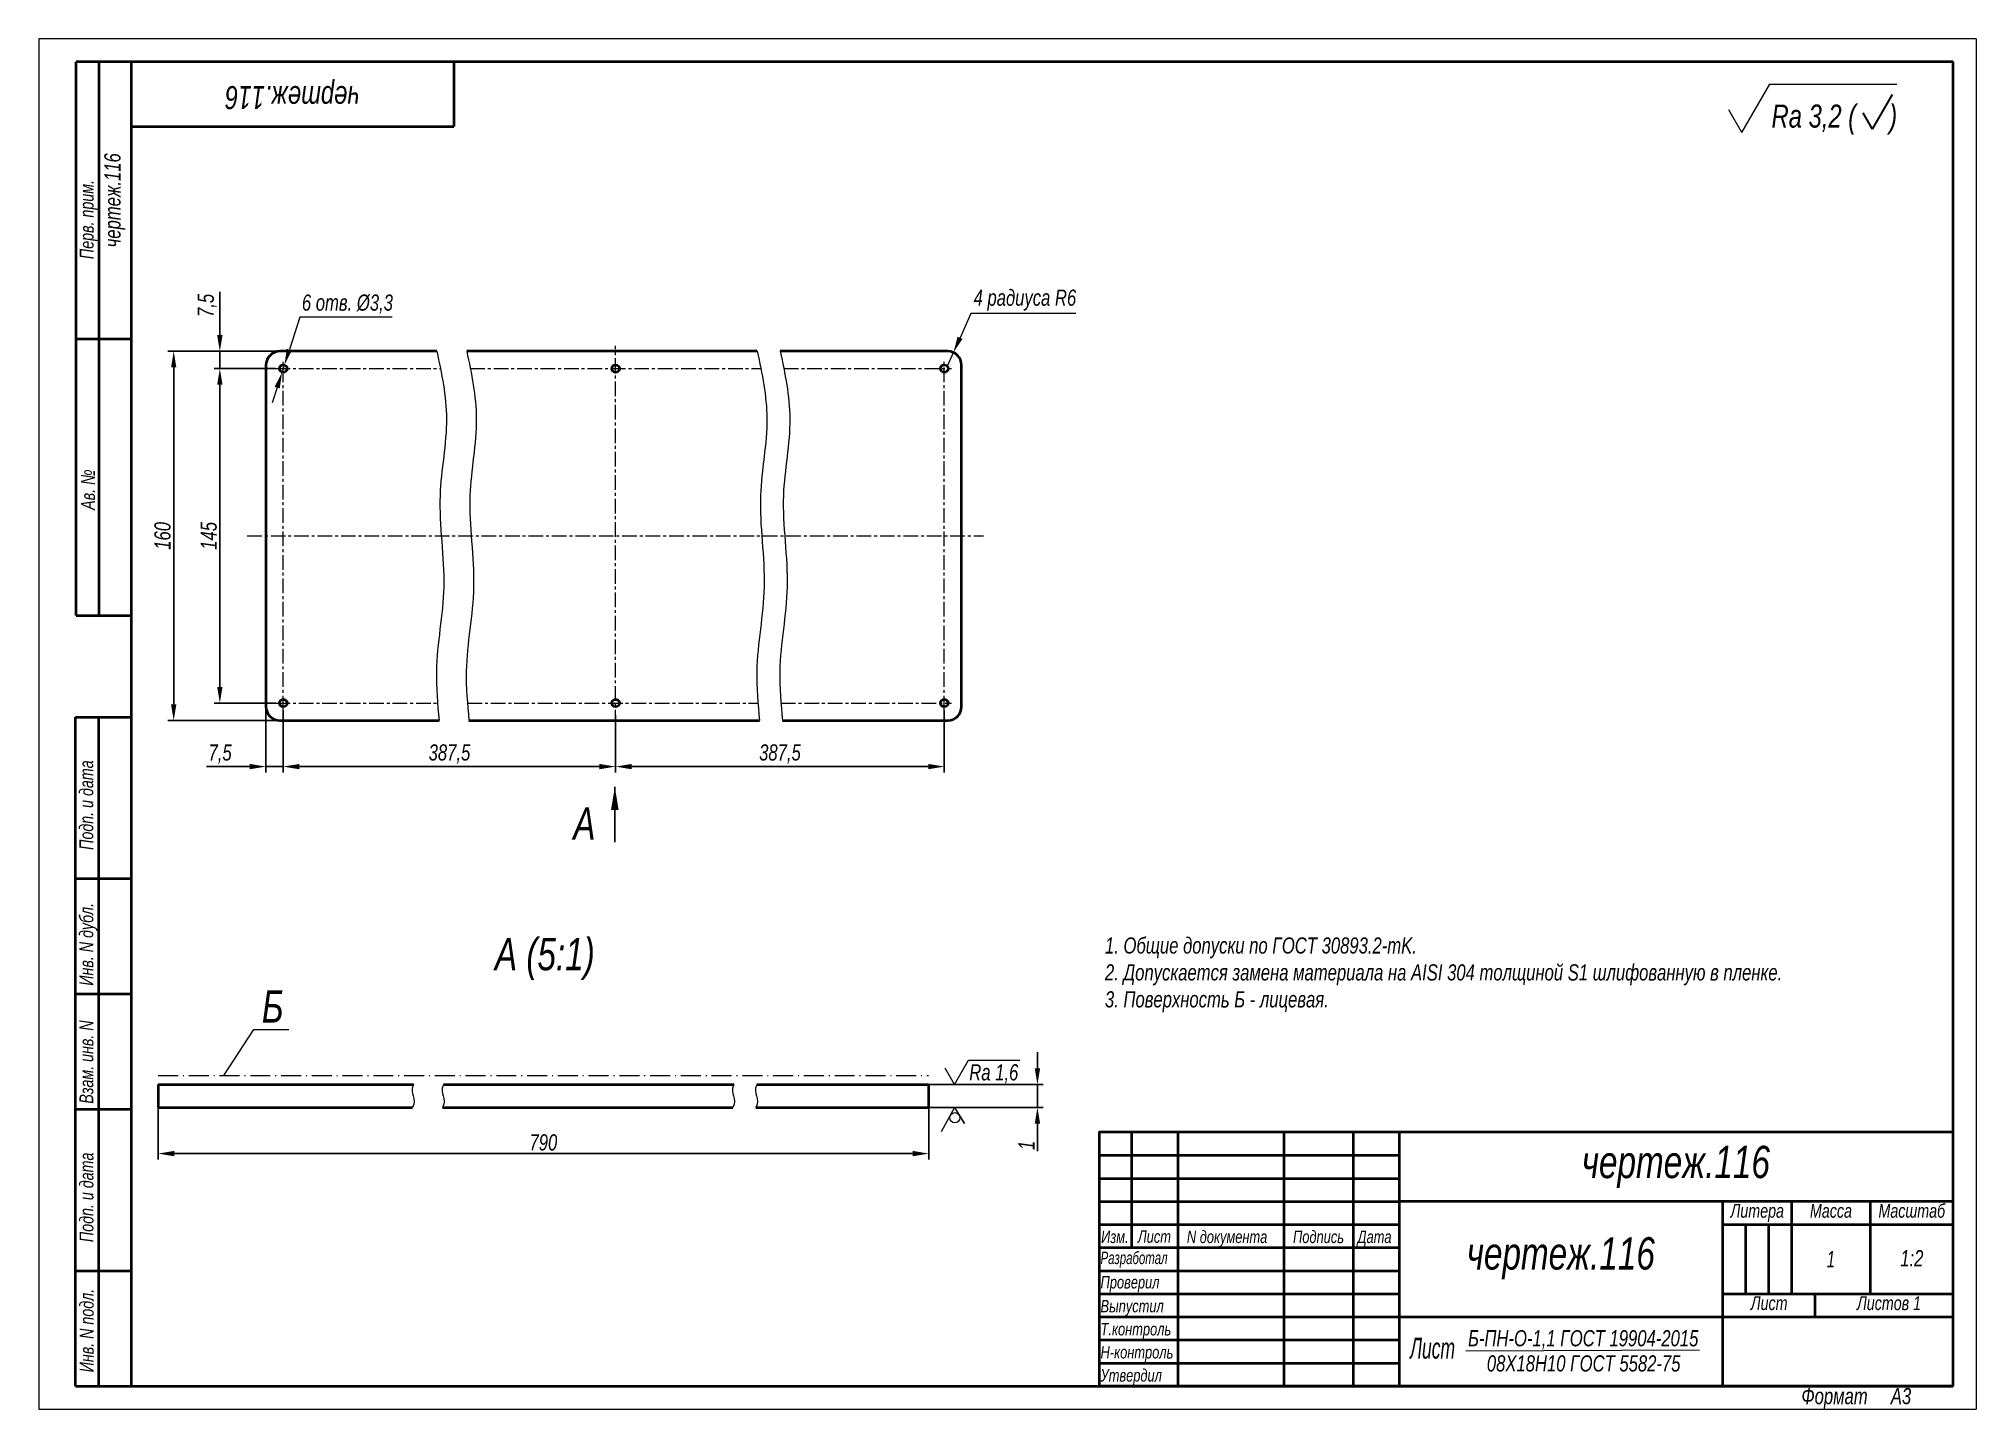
# Model space of a CAD drawing. Header units: millimetres. Extents: x 13606 to 14026, y -10084 to -9787.
import ezdxf

# ---------------------------------------------------------------- set-up
doc = ezdxf.new("R2010")
doc.units = ezdxf.units.MM
doc.linetypes.add('LT_08', pattern=[10.16, 6.35, -1.27, 1.27, -1.27])
doc.linetypes.add('LT_10', pattern=[0.37, 0.24, -0.06, 0.01, -0.06])
for name, color, linetype, lineweight in [('Layer_01', 3, 'Continuous', 13), ('Layer_05', 7, 'Continuous', 40), ('Layer_08', 1, 'Continuous', 15), ('Layer_09', 6, 'Continuous', 15), ('Layer_15', 7, 'Continuous', 40), ('Layer_20', 8, 'Continuous', 20)]:
    doc.layers.add(name, color=color, linetype=linetype, lineweight=lineweight)
doc.styles.add('Style_01', font='ARIALNI.TTF', dxfattribs={"width": 0.9, "height": 3.5})
doc.dimstyles.new('DimStyle_05', dxfattribs={"dimtxt": 3.5, "dimasz": 3.5, "dimexe": 1.25, "dimexo": 0, "dimtad": 1, "dimdec": 1, "dimlfac": 2, "dimtxsty": 'Style_01', "dimcen": 0, "dimazin": 3, "dimtfac": 1, "dimtdec": 1, "dimtmove": 0, "dimatfit": 3})
doc.dimstyles.new('DimStyle_18', dxfattribs={"dimtxt": 3.5, "dimasz": 3.5, "dimexe": 1, "dimexo": 0, "dimtad": 1, "dimdec": 0, "dimlfac": 2, "dimtxsty": 'Style_01', "dimcen": 0, "dimclrd": 256, "dimclre": 256, "dimclrt": 256, "dimazin": 3, "dimtfac": 1, "dimtdec": 0, "dimtmove": 0, "dimatfit": 3, "dimlwd": 13, "dimlwe": 13})
doc.dimstyles.new('DimStyle_20', dxfattribs={"dimtxt": 3.5, "dimasz": 3.5, "dimexe": 1, "dimexo": 0, "dimtad": 1, "dimdec": 0, "dimlfac": 2, "dimtxsty": 'Style_01', "dimcen": 0, "dimclrd": 256, "dimclre": 256, "dimclrt": 256, "dimazin": 3, "dimtfac": 1, "dimtdec": 0, "dimtmove": 0, "dimatfit": 3, "dimlwd": 13, "dimlwe": 13})

# ---------------------------------------------------------------- blocks, each defined once
blk = doc.blocks.new('*D46')
at = {"layer": 'Defpoints', "color": 0, "ltscale": 0.5, "transparency": 16777216}
for p in [(13632.11, -10018.45), (13799.15, -10018.45), (13799.15, -10028.45)]:
    blk.add_point(p, dxfattribs=at)
at = {"layer": 'Layer_08', "color": 0, "lineweight": -2, "ltscale": 0.5, "transparency": 16777216}
for p, q in [((13632.11, -10018.45), (13632.11, -10029.7)), ((13799.15, -10018.45), (13799.15, -10029.7)), ((13635.61, -10028.45), (13795.65, -10028.45))]:
    blk.add_line(p, q, dxfattribs=at)
at = {"layer": 'Layer_08', "color": 0, "ltscale": 0.5, "transparency": 16777216}
for points in [[(13635.61, -10027.86), (13635.61, -10029.03), (13632.11, -10028.45)], [(13795.65, -10027.86), (13795.65, -10029.03), (13799.15, -10028.45)]]:
    blk.add_solid(points, dxfattribs=at)
at = {"layer": 'Layer_08', "color": 0, "ltscale": 0.5, "transparency": 16777216, "insert": (13715.63, -10026.04), "char_height": 3.5, "attachment_point": 5, "style": 'Style_01'}
blk.add_mtext('790', dxfattribs=at)
blk = doc.blocks.new('*D47')
at = {"layer": 'Defpoints', "color": 0, "ltscale": 0.5, "transparency": 16777216}
for p in [(13659.09, -9854.58), (13635.49, -9934.58), (13658.49, -9934.58)]:
    blk.add_point(p, dxfattribs=at)
at = {"layer": 'Layer_08', "color": 0, "lineweight": -2, "ltscale": 0.5, "transparency": 16777216}
for p, q in [((13659.09, -9854.58), (13634.24, -9854.58)), ((13635.49, -9858.08), (13635.49, -9931.08)), ((13658.49, -9934.58), (13634.24, -9934.58))]:
    blk.add_line(p, q, dxfattribs=at)
at = {"layer": 'Layer_08', "color": 0, "ltscale": 0.5, "transparency": 16777216}
for points in [[(13634.91, -9858.08), (13636.07, -9858.08), (13635.49, -9854.58)], [(13634.91, -9931.08), (13636.07, -9931.08), (13635.49, -9934.58)]]:
    blk.add_solid(points, dxfattribs=at)
at = {"layer": 'Layer_08', "color": 0, "ltscale": 0.5, "transparency": 16777216, "insert": (13633.08, -9894.58), "char_height": 3.5, "attachment_point": 5, "rotation": 90, "style": 'Style_01'}
blk.add_mtext('160', dxfattribs=at)
blk = doc.blocks.new('Block_18')
at = {"layer": 'Layer_05', "linetype": 'Continuous', "lineweight": 15}
for p, q in [((0, 297.18), (0, 0.18)), ((420, 297.18), (0, 297.18)), ((420, 297.18), (420, 0.18)), ((0, 0.18), (420, 0.18))]:
    blk.add_line(p, q, dxfattribs=at)
at = {"layer": 'Layer_05', "linetype": 'Continuous'}
for p, q in [((415, 292.18), (8.12, 292.18)), ((8.12, 172.18), (8.12, 292.18)), ((13.12, 172.18), (13.12, 292.18)), ((20, 292.18), (20, 5.18)), ((90, 292.18), (90, 278.18)), ((415, 5.18), (415, 292.18)), ((20, 278.18), (90, 278.18)), ((8.12, 232.18), (20, 232.18)), ((8.12, 172.18), (20, 172.18)), ((8, 5.18), (8, 150.18)), ((8, 150.18), (20, 150.18)), ((13, 5.18), (13, 150.18)), ((8, 115.18), (20, 115.18)), ((8, 90.18), (20, 90.18)), ((8, 65.18), (20, 65.18)), ((229.88, 55.22), (294.92, 55.22)), ((229.88, 50.21), (294.92, 50.21)), ((229.88, 45.21), (294.92, 45.21)), ((369.97, 40.21), (369.97, 25.2)), ((374.97, 40.21), (374.97, 25.2)), ((8, 30.18), (20, 30.18)), ((229.88, 30.2), (294.92, 30.2)), ((229.88, 25.2), (294.92, 25.2)), ((229.88, 20.19), (294.92, 20.19)), ((229.88, 15.19), (294.92, 15.19)), ((229.88, 10.19), (294.92, 10.19)), ((8, 5.18), (20, 5.18)), ((20, 5.18), (415, 5.18)), ((415, 5.18), (230, 5.18))]:
    blk.add_line(p, q, dxfattribs=at)
for points in [[(415, 60.22), (229.88, 60.22), (229.88, 5.18)], [(236.88, 60.22), (236.88, 35.2)], [(246.89, 60.22), (246.89, 5.18)], [(269.9, 60.22), (269.9, 5.18)], [(284.91, 60.22), (284.91, 5.18)], [(294.92, 60.22), (294.92, 5.18)], [(415, 45.21), (294.92, 45.21)], [(415, 45.21), (294.92, 45.21)], [(364.97, 45.21), (364.97, 5.18)], [(379.98, 45.21), (379.98, 25.2)], [(396.99, 45.21), (396.99, 25.2)], [(396.99, 45.21), (396.99, 25.2)], [(229.88, 40.21), (294.92, 40.21)], [(364.97, 40.21), (415, 40.21)], [(229.88, 35.2), (294.92, 35.2)], [(364.97, 25.2), (415, 25.2)], [(384.98, 25.2), (384.98, 20.19)], [(294.92, 20.19), (415, 20.19)]]:
    blk.add_lwpolyline(points, dxfattribs=at)
at = {"layer": 'Layer_05', "linetype": 'Continuous', "style": 'Style_01', "width": 0.9}
for s, p in [('Перв. прим.', (11.89, 249.43)), ('Ав. №', (12.16, 195.1)), ('Подп. и дата', (11.81, 121.4)), ('Инв. N дубл.', (11.82, 91.97)), ('Взам. инв. N', (11.83, 66.4)), ('Подп. и дата', (11.85, 36.4)), ('Инв. N подл.', (11.9, 8.18))]:
    blk.add_text(s, height=3, rotation=90, dxfattribs=at).set_placement(p)
at = {"layer": 'Layer_05', "linetype": 'Continuous', "style": 'Style_01'}
for s, height, width, p in [('Литера', 3, 0.9, (366.74, 41.69)), ('Масса', 3, 0.9, (383.95, 41.69)), ('Масштаб', 3, 0.9, (398.8, 41.69)), ('Изм.', 2.7, 0.9, (230.29, 36.2)), ('Лист', 2.7, 0.9, (238.27, 36.25)), ('N документа', 2.7, 0.9, (248.89, 36.2)), ('Подпись', 2.7, 0.9, (271.9, 36.2)), ('Дата', 2.7, 0.9, (285.88, 36.2)), ('Разработал', 2.7, 0.8, (230.17, 31.64)), ('Проверил', 2.7, 0.9, (230.17, 26.36)), ('Выпустил', 2.7, 0.9, (230.17, 21.19)), ('Лист ', 3, 0.9, (371.13, 21.68)), ('Листов 1', 3, 0.9, (394.15, 21.68)), ('Т.контроль', 2.7, 0.9, (230.17, 16.19)), ('Н-контроль', 2.7, 0.9, (230.17, 11.19)), ('Утвердил', 2.7, 0.9, (230.17, 6.18))]:
    blk.add_text(s, height=height, dxfattribs=dict(at, width=width)).set_placement(p)
at = {"layer": 'Layer_05', "linetype": 'Continuous', "insert": (382.1, 4.78), "char_height": 3.5, "width": 32.9515, "attachment_point": 1, "style": 'Style_01'}
blk.add_mtext('Формат     А3', dxfattribs=at)
blk = doc.blocks.new('*D63')
at = {"layer": 'Defpoints', "color": 0, "ltscale": 0.5, "transparency": 16777216}
for p in [(13658.49, -9854.58), (13645.49, -9858.33), (13657.54, -9858.33)]:
    blk.add_point(p, dxfattribs=at)
at = {"layer": 'Layer_08', "color": 0, "lineweight": -2, "ltscale": 0.5, "transparency": 16777216}
for p, q in [((13645.49, -9851.08), (13645.49, -9841.69)), ((13658.49, -9854.58), (13644.24, -9854.58)), ((13645.49, -9858.33), (13645.49, -9854.58)), ((13657.54, -9858.33), (13644.24, -9858.33)), ((13645.49, -9861.83), (13645.49, -9865.33))]:
    blk.add_line(p, q, dxfattribs=at)
at = {"layer": 'Layer_08', "color": 0, "ltscale": 0.5, "transparency": 16777216}
for points in [[(13644.91, -9851.08), (13646.07, -9851.08), (13645.49, -9854.58)], [(13644.91, -9861.83), (13646.07, -9861.83), (13645.49, -9858.33)]]:
    blk.add_solid(points, dxfattribs=at)
at = {"layer": 'Layer_08', "color": 0, "ltscale": 0.5, "transparency": 16777216, "insert": (13642.76, -9844.64), "char_height": 3.5, "attachment_point": 5, "rotation": 90, "style": 'Style_01'}
blk.add_mtext('7,5', dxfattribs=at)
blk = doc.blocks.new('*D64')
at = {"layer": 'Defpoints', "color": 0, "ltscale": 0.5, "transparency": 16777216}
for p in [(13657.54, -9858.33), (13645.49, -9930.83), (13657.54, -9930.83)]:
    blk.add_point(p, dxfattribs=at)
at = {"layer": 'Layer_08', "color": 0, "lineweight": -2, "ltscale": 0.5, "transparency": 16777216}
for p, q in [((13657.54, -9858.33), (13644.24, -9858.33)), ((13645.49, -9861.83), (13645.49, -9927.33)), ((13657.54, -9930.83), (13644.24, -9930.83))]:
    blk.add_line(p, q, dxfattribs=at)
at = {"layer": 'Layer_08', "color": 0, "ltscale": 0.5, "transparency": 16777216}
for points in [[(13644.91, -9861.83), (13646.07, -9861.83), (13645.49, -9858.33)], [(13644.91, -9927.33), (13646.07, -9927.33), (13645.49, -9930.83)]]:
    blk.add_solid(points, dxfattribs=at)
at = {"layer": 'Layer_08', "color": 0, "ltscale": 0.5, "transparency": 16777216, "insert": (13643.08, -9894.58), "char_height": 3.5, "attachment_point": 5, "rotation": 90, "style": 'Style_01'}
blk.add_mtext('145', dxfattribs=at)
blk = doc.blocks.new('*D65')
at = {"layer": 'Defpoints', "color": 0, "ltscale": 0.5, "transparency": 16777216}
for p in [(13655.49, -9931.58), (13659.24, -9932.39), (13659.24, -9944.58)]:
    blk.add_point(p, dxfattribs=at)
at = {"layer": 'Layer_08', "color": 0, "lineweight": -2, "ltscale": 0.5, "transparency": 16777216}
for p, q in [((13655.49, -9931.58), (13655.49, -9945.83)), ((13659.24, -9932.39), (13659.24, -9945.83)), ((13651.99, -9944.58), (13642.6, -9944.58)), ((13659.24, -9944.58), (13655.49, -9944.58)), ((13662.74, -9944.58), (13666.24, -9944.58))]:
    blk.add_line(p, q, dxfattribs=at)
at = {"layer": 'Layer_08', "color": 0, "ltscale": 0.5, "transparency": 16777216}
for points in [[(13651.99, -9944), (13651.99, -9945.16), (13655.49, -9944.58)], [(13662.74, -9944), (13662.74, -9945.16), (13659.24, -9944.58)]]:
    blk.add_solid(points, dxfattribs=at)
at = {"layer": 'Layer_08', "color": 0, "ltscale": 0.5, "transparency": 16777216, "insert": (13645.55, -9941.85), "char_height": 3.5, "attachment_point": 5, "style": 'Style_01'}
blk.add_mtext('7,5', dxfattribs=at)
blk = doc.blocks.new('*D66')
at = {"layer": 'Defpoints', "color": 0, "ltscale": 0.5, "transparency": 16777216}
for p in [(13659.24, -9932.39), (13731.29, -9933.46), (13731.29, -9944.58)]:
    blk.add_point(p, dxfattribs=at)
at = {"layer": 'Layer_08', "color": 0, "lineweight": -2, "ltscale": 0.5, "transparency": 16777216}
for p, q in [((13659.24, -9932.39), (13659.24, -9945.83)), ((13731.29, -9933.46), (13731.29, -9945.83)), ((13662.74, -9944.58), (13727.79, -9944.58))]:
    blk.add_line(p, q, dxfattribs=at)
at = {"layer": 'Layer_08', "color": 0, "ltscale": 0.5, "transparency": 16777216}
for points in [[(13662.74, -9944), (13662.74, -9945.16), (13659.24, -9944.58)], [(13727.79, -9944), (13727.79, -9945.16), (13731.29, -9944.58)]]:
    blk.add_solid(points, dxfattribs=at)
at = {"layer": 'Layer_08', "color": 0, "ltscale": 0.5, "transparency": 16777216, "insert": (13695.27, -9941.84), "char_height": 3.5, "attachment_point": 5, "style": 'Style_01'}
blk.add_mtext('387,5', dxfattribs=at)
blk = doc.blocks.new('*D67')
at = {"layer": 'Defpoints', "color": 0, "ltscale": 0.5, "transparency": 16777216}
for p in [(13802.54, -9932.39), (13731.29, -9933.46), (13802.54, -9944.58)]:
    blk.add_point(p, dxfattribs=at)
at = {"layer": 'Layer_08', "color": 0, "lineweight": -2, "ltscale": 0.5, "transparency": 16777216}
for p, q in [((13802.54, -9932.39), (13802.54, -9945.83)), ((13731.29, -9933.46), (13731.29, -9945.83)), ((13734.79, -9944.58), (13799.04, -9944.58))]:
    blk.add_line(p, q, dxfattribs=at)
at = {"layer": 'Layer_08', "color": 0, "ltscale": 0.5, "transparency": 16777216}
for points in [[(13734.79, -9944), (13734.79, -9945.16), (13731.29, -9944.58)], [(13799.04, -9944), (13799.04, -9945.16), (13802.54, -9944.58)]]:
    blk.add_solid(points, dxfattribs=at)
at = {"layer": 'Layer_08', "color": 0, "ltscale": 0.5, "transparency": 16777216, "insert": (13766.91, -9941.84), "char_height": 3.5, "attachment_point": 5, "style": 'Style_01'}
blk.add_mtext('387,5', dxfattribs=at)
blk = doc.blocks.new('*D68')
at = {"layer": 'Defpoints', "color": 0, "ltscale": 0.5, "transparency": 16777216}
for p in [(13658.99, -9859.12), (13659.49, -9857.54)]:
    blk.add_point(p, dxfattribs=at)
at = {"layer": 'Layer_08', "linetype": 'Continuous', "lineweight": 13, "ltscale": 0.5, "transparency": 16777216}
for p, q in [((13662.81, -9847.2), (13660.56, -9854.21)), ((13682.88, -9847.2), (13662.81, -9847.2)), ((13658.99, -9859.12), (13659.49, -9857.54)), ((13657.92, -9862.45), (13656.85, -9865.78))]:
    blk.add_line(p, q, dxfattribs=at)
at = {"layer": 'Layer_08', "ltscale": 0.5, "transparency": 16777216}
for points in [[(13660.01, -9854.03), (13661.12, -9854.39), (13659.49, -9857.54)], [(13657.37, -9862.27), (13658.48, -9862.63), (13658.99, -9859.12)]]:
    blk.add_solid(points, dxfattribs=at)
at = {"layer": 'Layer_08', "ltscale": 0.5, "transparency": 16777216, "insert": (13673.15, -9844.35), "char_height": 3.5, "attachment_point": 5, "style": 'Style_01'}
blk.add_mtext('6 отв. %%C3,3', dxfattribs=at)
blk = doc.blocks.new('*D69')
at = {"layer": 'Defpoints', "color": 0, "ltscale": 0.5, "transparency": 16777216}
for p in [(13804.52, -9854.84), (13803.29, -9857.58)]:
    blk.add_point(p, dxfattribs=at)
at = {"layer": 'Layer_08', "linetype": 'Continuous', "lineweight": 13, "ltscale": 0.5, "transparency": 16777216}
for p, q in [((13808.31, -9846.41), (13805.95, -9851.65)), ((13831.07, -9846.41), (13808.31, -9846.41)), ((13803.29, -9857.58), (13804.52, -9854.84))]:
    blk.add_line(p, q, dxfattribs=at)
at = {"layer": 'Layer_08', "ltscale": 0.5, "transparency": 16777216}
blk.add_solid([(13805.42, -9851.41), (13806.49, -9851.89), (13804.52, -9854.84)], dxfattribs=at)
at = {"layer": 'Layer_08', "ltscale": 0.5, "transparency": 16777216, "insert": (13820.01, -9843.49), "char_height": 3.5, "attachment_point": 5, "style": 'Style_01'}
blk.add_mtext('4 радиуса R6', dxfattribs=at)
blk = doc.blocks.new('*D70')
at = {"layer": 'Defpoints', "color": 0, "ltscale": 0.5, "transparency": 16777216}
for p in [(13799.15, -10013.45), (13799.15, -10018.45), (13822.72, -10018.45)]:
    blk.add_point(p, dxfattribs=at)
at = {"layer": 'Layer_08', "color": 0, "lineweight": -2, "ltscale": 0.5, "transparency": 16777216}
for p, q in [((13822.72, -10009.95), (13822.72, -10006.45)), ((13799.15, -10013.45), (13823.97, -10013.45)), ((13822.72, -10013.45), (13822.72, -10018.45)), ((13799.15, -10018.45), (13823.97, -10018.45)), ((13822.72, -10021.95), (13822.72, -10027.9))]:
    blk.add_line(p, q, dxfattribs=at)
at = {"layer": 'Layer_08', "color": 0, "ltscale": 0.5, "transparency": 16777216}
for points in [[(13822.14, -10009.95), (13823.31, -10009.95), (13822.72, -10013.45)], [(13822.14, -10021.95), (13823.31, -10021.95), (13822.72, -10018.45)]]:
    blk.add_solid(points, dxfattribs=at)
at = {"layer": 'Layer_08', "color": 0, "ltscale": 0.5, "transparency": 16777216, "insert": (13820.34, -10026.67), "char_height": 3.5, "attachment_point": 5, "rotation": 90, "style": 'Style_01'}
blk.add_mtext('1', dxfattribs=at)

msp = doc.modelspace()

# ---------------------------------------------------------------- linework, layer by layer
at = {"layer": 'Layer_01', "lineweight": 30}
for q in [(14008.068, -9798.91), (14008.068, -9798.91), (14008.068, -9798.91), (14008.068, -9798.91), (14001.717, -9802.91), (14001.717, -9802.91), (14001.717, -9802.91), (14001.717, -9802.91)]:
    msp.add_line((14003.738, -9806.41), q, dxfattribs=at)
at = {"layer": 'Layer_01'}
msp.add_line((13915.559, -10071.164), (13966.258, -10070.98), dxfattribs=at)
at = {"layer": 'Layer_09', "ltscale": 0.303109}
msp.add_line((13975.432, -9807.163), (13981.494, -9796.663), dxfattribs=at)
msp.add_line((13975.432, -9807.163), (13981.494, -9796.663), dxfattribs=at)
msp.add_line((13975.432, -9807.163), (13981.494, -9796.663), dxfattribs=at)
at = {"layer": 'Layer_09'}
for p, q in [((13975.432, -9807.163), (13981.494, -9796.663)), ((13981.494, -9796.663), (14009.011, -9796.663)), ((13975.432, -9807.163), (13972.603, -9802.263))]:
    msp.add_line(p, q, dxfattribs=at)
at = {"layer": 'Layer_09', "ltscale": 0.141451}
msp.add_line((13975.432, -9807.163), (13972.603, -9802.263), dxfattribs=at)
msp.add_line((13975.432, -9807.163), (13972.603, -9802.263), dxfattribs=at)
msp.add_line((13975.432, -9807.163), (13972.603, -9802.263), dxfattribs=at)
at = {"layer": 'Layer_09', "linetype": 'LT_08', "ltscale": 0.5}
for p, q in [((13659.241, -9932.393), (13659.241, -9856.748)), ((13731.291, -9935.423), (13731.291, -9853.37)), ((13802.536, -9932.393), (13802.536, -9856.748)), ((13657.542, -9858.33), (13693.313, -9858.33)), ((13699.788, -9858.33), (13762.776, -9858.33)), ((13767.751, -9858.33), (13804.129, -9858.33)), ((13651.439, -9894.58), (13811.031, -9894.58)), ((13657.542, -9930.83), (13692.693, -9930.83)), ((13699.168, -9930.83), (13762.156, -9930.83)), ((13767.131, -9930.83), (13804.129, -9930.83))]:
    msp.add_line(p, q, dxfattribs=at)
at = {"layer": 'Layer_09', "ltscale": 0.5}
msp.add_line((13652.868, -10001.523), (13653.168, -10001.523), dxfattribs=at)
at = {"layer": 'Layer_09', "linetype": 'LT_10', "ltscale": 18.018019}
msp.add_line((13632.106, -10011.523), (13799.145, -10011.523), dxfattribs=at)
at = {"layer": 'Layer_09', "ltscale": 0.5}
for points in [[(13646.372, -10011.523), (13652.868, -10001.523)], [(13653.168, -10001.523), (13660.444, -10001.523)]]:
    msp.add_lwpolyline(points, dxfattribs=at)
for points, knots in [([(13692.543, -9854.58), (13693.561, -9859.433), (13695.737, -9869.799), (13691.973, -9886.864), (13695.293, -9905.188), (13691.788, -9921.375), (13692.694, -9931.029), (13693.027, -9934.58)], [0, 0, 0, 0, 14.7265566, 31.4551153, 51.3170935, 69.6444943, 80.3060536, 80.3060536, 80.3060536, 80.3060536]), ([(13699.018, -9854.58), (13700.036, -9859.433), (13702.212, -9869.799), (13698.448, -9886.864), (13701.768, -9905.188), (13698.263, -9921.375), (13699.169, -9931.029), (13699.502, -9934.58)], [0, 0, 0, 0, 14.7265566, 31.4551153, 51.3170935, 69.6444943, 80.3060536, 80.3060536, 80.3060536, 80.3060536]), ([(13762.006, -9854.58), (13763.025, -9859.433), (13765.2, -9869.799), (13761.436, -9886.864), (13764.756, -9905.188), (13761.251, -9921.375), (13762.157, -9931.029), (13762.491, -9934.58)], [0, 0, 0, 0, 14.7265566, 31.4551153, 51.3170935, 69.6444943, 80.3060536, 80.3060536, 80.3060536, 80.3060536]), ([(13766.981, -9854.58), (13767.999, -9859.433), (13770.175, -9869.799), (13766.411, -9886.864), (13769.731, -9905.188), (13766.226, -9921.375), (13767.132, -9931.029), (13767.465, -9934.58)], [0, 0, 0, 0, 14.7265566, 31.4551153, 51.3170935, 69.6444943, 80.3060536, 80.3060536, 80.3060536, 80.3060536]), ([(13687.472, -10013.448), (13687.473, -10013.532), (13686.452, -10015.196), (13688.288, -10016.556), (13687.253, -10018.448)], [14.4735582, 14.4735582, 14.4735582, 14.4735582, 14.7265566, 19.5034933, 19.5034933, 19.5034933, 19.5034933]), ([(13694.011, -10013.448), (13694.012, -10013.532), (13692.991, -10015.196), (13694.827, -10016.556), (13693.791, -10018.448)], [14.4735582, 14.4735582, 14.4735582, 14.4735582, 14.7265566, 19.5034933, 19.5034933, 19.5034933, 19.5034933]), ([(13756.921, -10013.448), (13756.922, -10013.532), (13755.901, -10015.196), (13757.737, -10016.556), (13756.702, -10018.448)], [14.4735582, 14.4735582, 14.4735582, 14.4735582, 14.7265566, 19.5034933, 19.5034933, 19.5034933, 19.5034933]), ([(13761.92, -10013.448), (13761.921, -10013.532), (13760.9, -10015.196), (13762.736, -10016.556), (13761.7, -10018.448)], [14.4735582, 14.4735582, 14.4735582, 14.4735582, 14.7265566, 19.5034933, 19.5034933, 19.5034933, 19.5034933])]:
    msp.add_open_spline(points, degree=3, knots=knots, dxfattribs=at)
at = {"layer": 'Layer_15', "linetype": 'Continuous'}
for p, q in [((13692.543, -9854.58), (13658.491, -9854.58)), ((13762.006, -9854.58), (13699.018, -9854.58)), ((13803.286, -9854.58), (13766.981, -9854.58)), ((13655.491, -9857.58), (13655.491, -9931.58)), ((13806.286, -9931.58), (13806.286, -9857.58)), ((13658.491, -9934.58), (13693.027, -9934.58)), ((13699.502, -9934.58), (13762.491, -9934.58)), ((13767.465, -9934.58), (13803.286, -9934.58)), ((13632.106, -10013.448), (13687.472, -10013.448)), ((13632.106, -10013.448), (13632.106, -10018.448)), ((13694.011, -10013.448), (13756.921, -10013.448)), ((13761.92, -10013.448), (13799.145, -10013.448)), ((13799.145, -10013.448), (13799.145, -10018.448)), ((13632.106, -10018.448), (13687.253, -10018.448)), ((13693.791, -10018.448), (13756.702, -10018.448)), ((13761.7, -10018.448), (13799.145, -10018.448))]:
    msp.add_line(p, q, dxfattribs=at)
for centre in [(13659.241, -9858.33), (13731.291, -9858.33), (13802.536, -9858.33), (13659.241, -9930.83), (13731.291, -9930.83), (13802.536, -9930.83)]:
    msp.add_circle(centre, 0.825, dxfattribs=at)
for centre, start, end in [((13658.491, -9857.58), 90, 180), ((13803.286, -9857.58), 0, 90), ((13658.491, -9931.58), 180, 270), ((13803.286, -9931.58), 270, 0)]:
    msp.add_arc(centre, 3, start, end, dxfattribs=at)
at = {"layer": 'Layer_20', "color": 1, "ltscale": 0.303109}
msp.add_line((13804.77, -10013.448), (13807.801, -10008.198), dxfattribs=at)
at = {"layer": 'Layer_20', "color": 1}
msp.add_line((13807.801, -10008.198), (13818.924, -10008.198), dxfattribs=at)
at = {"layer": 'Layer_20', "color": 1, "ltscale": 0.141451}
msp.add_line((13804.77, -10013.448), (13802.749, -10009.948), dxfattribs=at)
at = {"layer": 'Layer_20', "color": 1, "lineweight": 13, "ltscale": 0.303109}
msp.add_line((13804.77, -10018.448), (13801.863, -10023.768), dxfattribs=at)
msp.add_line((13804.77, -10018.448), (13801.863, -10023.768), dxfattribs=at)
msp.add_line((13804.77, -10018.448), (13801.863, -10023.768), dxfattribs=at)
msp.add_line((13804.77, -10018.448), (13801.863, -10023.768), dxfattribs=at)
at = {"layer": 'Layer_20', "color": 1, "lineweight": 13, "ltscale": 0.141451}
for q in [(13806.873, -10021.9), (13806.873, -10021.9), (13806.873, -10021.9), (13806.902, -10021.948)]:
    msp.add_line((13804.77, -10018.448), q, dxfattribs=at)
at = {"layer": 'Layer_20', "color": 1, "lineweight": 13}
msp.add_circle((13804.814, -10020.677), 1.098, dxfattribs=at)
msp.add_circle((13804.814, -10020.677), 1.098, dxfattribs=at)
msp.add_circle((13804.814, -10020.677), 1.098, dxfattribs=at)
msp.add_circle((13804.814, -10020.677), 1.098, dxfattribs=at)

# ---------------------------------------------------------------- block references
at = {"layer": 'Layer_05'}
msp.add_blockref('Block_18', (13606.237, -10084.032), dxfattribs=at)

# ---------------------------------------------------------------- texts
at = {"layer": 'Layer_01', "style": 'Style_01'}
for s, height, width, p in [('Rа 3,2 (     )', 5, 0.9, (13981.866, -9806.104)), ('А', 7, 0.9, (13722.104, -9960.442)), ('А (5:1)', 7, 0.9, (13705.116, -9988.716)), ('Б', 7, 0.9, (13654.602, -10000.063)), ('1:2', 3.5, 0.9, (14009.77, -10052.868)), ('Лист', 4.5, 0.735, (13903.496, -10072.875))]:
    msp.add_text(s, height=height, dxfattribs=dict(at, width=width)).set_placement(p)
at = {"layer": 'Layer_01', "color": 5, "linetype": 'Continuous', "style": 'Style_01', "width": 0.9}
msp.add_text('Rа 1,6', height=3.5, dxfattribs=at).set_placement((13807.954, -10012.589))
at = {"layer": 'Layer_01', "attachment_point": 5, "style": 'Style_01'}
for insert, char_height, width, rotation in [((13661.237, -9798.85), 5, 70, 180), ((13622.737, -9821.85), 3.5, 60, 90)]:
    msp.add_mtext('чертеж.116', dxfattribs=dict(at, insert=insert, char_height=char_height, width=width, rotation=rotation))
at = {"layer": 'Layer_01', "insert": (13837.362, -9997.823), "char_height": 3.5, "attachment_point": 7, "style": 'Style_01'}
msp.add_mtext_dynamic_manual_height_columns('1. Общие допуски по ГОСТ 30893.2-mK.\\P2. Допускается замена материала на AISI 304 толщиной S1 шлифованную в пленке.\\P3. Поверхность Б - лицевая.', width=195.13822, gutter_width=17.5, heights=[-16.272], dxfattribs=at)
at = {"layer": 'Layer_01', "style": 'Style_01'}
for s, insert, char_height, width, attachment_point in [('чертеж.116', (13961.116, -10031.318), 7, 119.91898, 5), ('чертеж.116', (13936.18, -10051.133), 7, 70.04667, 5), ('{\\W0.8;1}', (13994.719, -10051.332), 3.5, 17.01133, 5), ('Б-ПН-О-1,1 ГОСТ 19904-2015 ', (13916.072, -10066.713), 3.5, 80.46037, 1), ('08Х18Н10 ГОСТ 5582-75', (13920.148, -10072.168), 3.5, 80.46037, 1)]:
    msp.add_mtext(s, dxfattribs=dict(at, insert=insert, char_height=char_height, width=width, attachment_point=attachment_point))

# ---------------------------------------------------------------- dimensions: what is measured, and where the dimension line sits
at = {"layer": 'Layer_08', "ltscale": 0.5}
dim = msp.add_diameter_dim_2p(p1=(13658.99, -9859.115), p2=(13659.493, -9857.544), text='6 отв. %%C3,3', dimstyle='DimStyle_20', dxfattribs=at)
dim.commit()
dim.dimension.update_dxf_attribs({"geometry": '*D68', "text_midpoint": (13673.155, -9847.195), "dimtype": 163})
dim = msp.add_radius_dim(center=(13803.286, -9857.58), mpoint=(13804.518, -9854.844), text='4 радиуса <>', dimstyle='DimStyle_18', dxfattribs=at)
dim.commit()
dim.dimension.update_dxf_attribs({"geometry": '*D69', "text_midpoint": (13820.007, -9846.411), "dimtype": 164})
for base, p1, p2, picture, middle in [((13645.491, -9858.33), (13658.491, -9854.58), (13657.542, -9858.33), '*D63', (13645.491, -9844.636)), ((13635.491, -9934.58), (13659.093, -9854.58), (13658.491, -9934.58), '*D47', (13635.491, -9894.58))]:
    dim = msp.add_linear_dim(base=base, p1=p1, p2=p2, angle=90, dimstyle='DimStyle_05', dxfattribs=at)
    dim.commit()
    dim.dimension.update_dxf_attribs({"geometry": picture, "text_midpoint": middle, "dimtype": 160})
dim = msp.add_linear_dim(base=(13645.491, -9930.83), p1=(13657.542, -9858.33), p2=(13657.542, -9930.83), angle=90, dimstyle='DimStyle_05', dxfattribs=at)
dim.commit()
dim.dimension.update_dxf_attribs({"geometry": '*D64', "text_midpoint": (13643.079, -9894.58)})
dim = msp.add_linear_dim(base=(13659.241, -9944.58), p1=(13655.491, -9931.58), p2=(13659.241, -9932.393), dimstyle='DimStyle_05', dxfattribs=at)
dim.commit()
dim.dimension.update_dxf_attribs({"geometry": '*D65', "text_midpoint": (13645.548, -9944.58), "dimtype": 160})
for base, p1, p2, picture, middle in [((13731.291, -9944.58), (13659.241, -9932.393), (13731.291, -9933.462), '*D66', (13695.266, -9941.844)), ((13802.536, -9944.58), (13731.291, -9933.462), (13802.536, -9932.393), '*D67', (13766.914, -9941.844))]:
    dim = msp.add_linear_dim(base=base, p1=p1, p2=p2, text='387,5', dimstyle='DimStyle_05', dxfattribs=at)
    dim.commit()
    dim.dimension.update_dxf_attribs({"geometry": picture, "text_midpoint": middle})
dim = msp.add_linear_dim(base=(13822.723, -10018.448), p1=(13799.145, -10013.448), p2=(13799.145, -10018.448), angle=90, text='1', dimstyle='DimStyle_05', dxfattribs=at)
dim.commit()
dim.dimension.update_dxf_attribs({"geometry": '*D70', "text_midpoint": (13822.723, -10026.674), "dimtype": 160})
dim = msp.add_linear_dim(base=(13799.145, -10028.448), p1=(13632.106, -10018.448), p2=(13799.145, -10018.448), text='790', dimstyle='DimStyle_05', dxfattribs=at)
dim.commit()
dim.dimension.update_dxf_attribs({"geometry": '*D46', "text_midpoint": (13715.626, -10028.448), "dimtype": 160})

# ---------------------------------------------------------------- leaders
at = {"layer": 'Layer_20'}
msp.add_leader([(13731.115, -9948.974), (13731.115, -9960.974)], dimstyle='DimStyle_05', override={"dimasz": 5, "dimclrd": 6}, dxfattribs=at)

doc.saveas('drawing.dxf')
